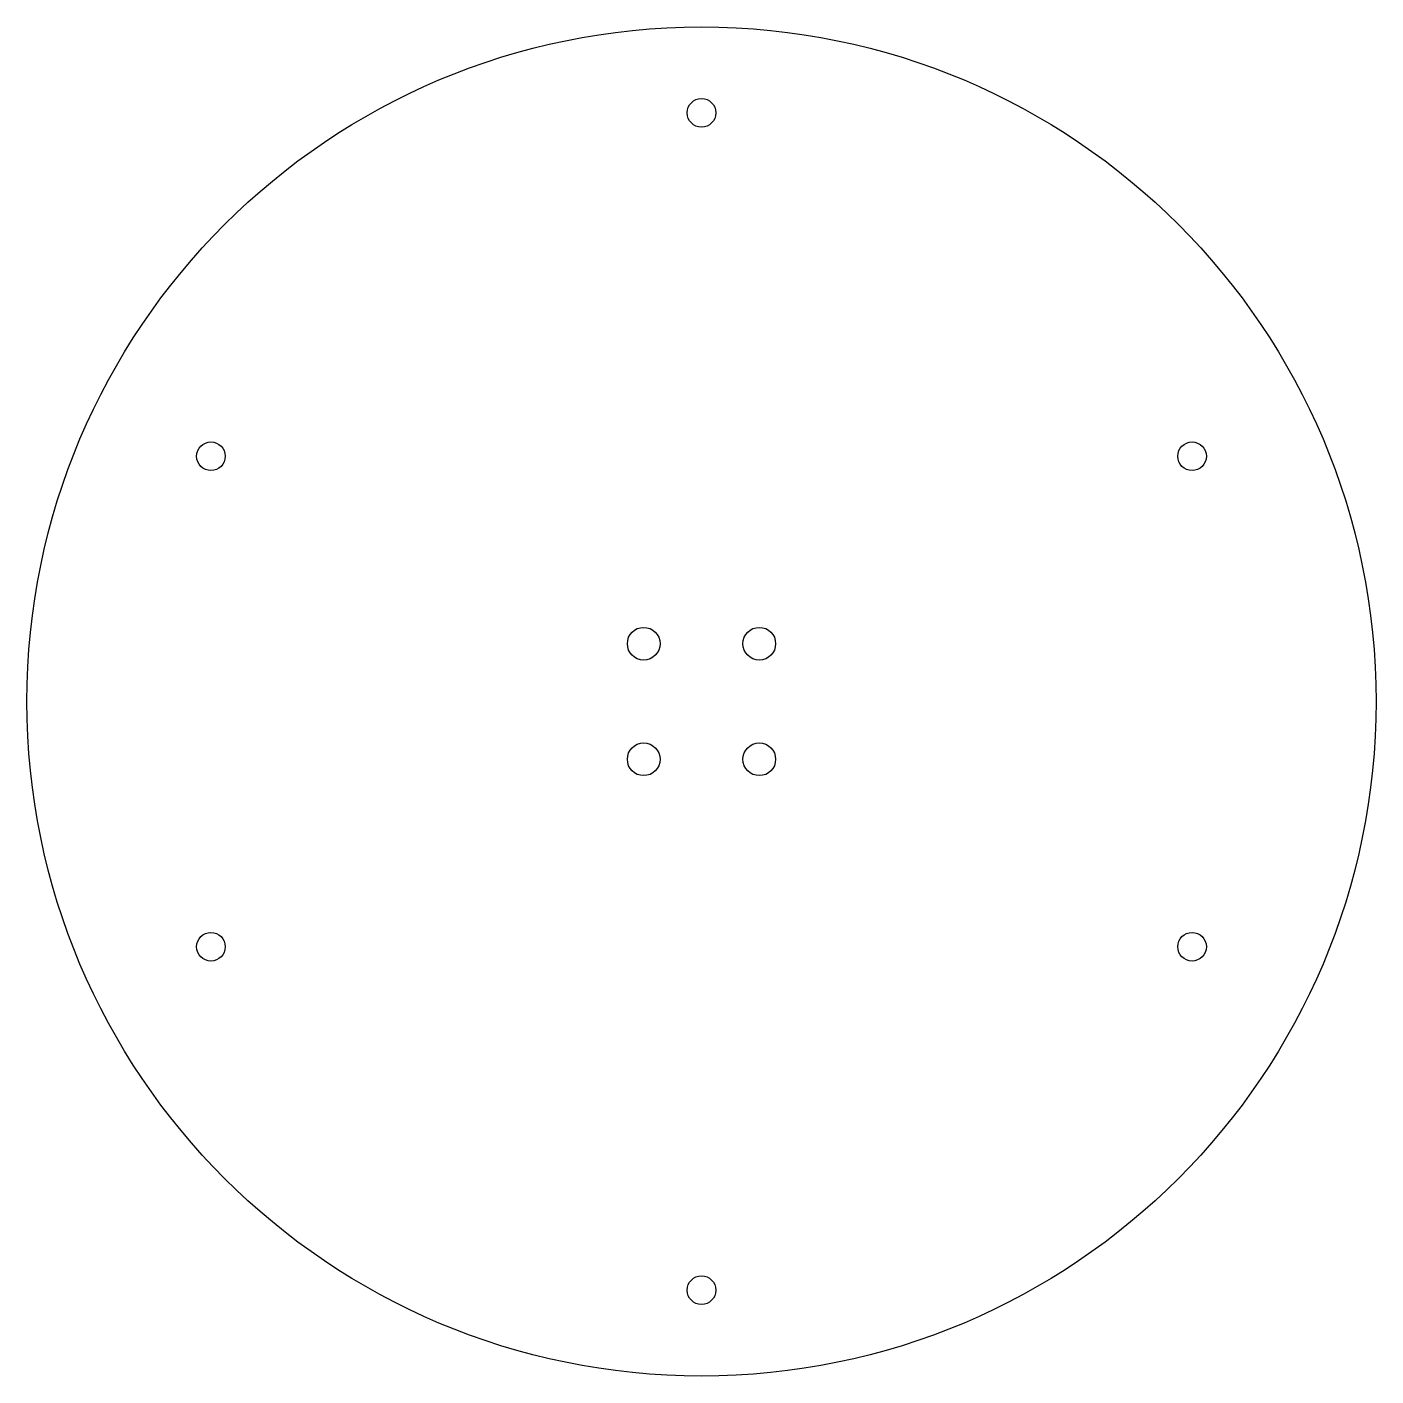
# Model space of a CAD drawing. Header units: millimetres. Extents: x -82 to 82, y -82 to 82.
import ezdxf

# ---------------------------------------------------------------- set-up
doc = ezdxf.new("R2010")
doc.units = ezdxf.units.MM

msp = doc.modelspace()

# ---------------------------------------------------------------- linework, layer by layer
for centre, radius in [((0, 0), 82.5), ((0, 72), 1.75), ((-60, 30), 1.75), ((60, 30), 1.75), ((-7.07, 7.07), 2), ((7.07, 7.07), 2), ((-7.07, -7.07), 2), ((7.07, -7.07), 2), ((-60, -30), 1.75), ((60, -30), 1.75), ((0, -72), 1.75)]:
    msp.add_circle(centre, radius)

doc.saveas('drawing.dxf')
